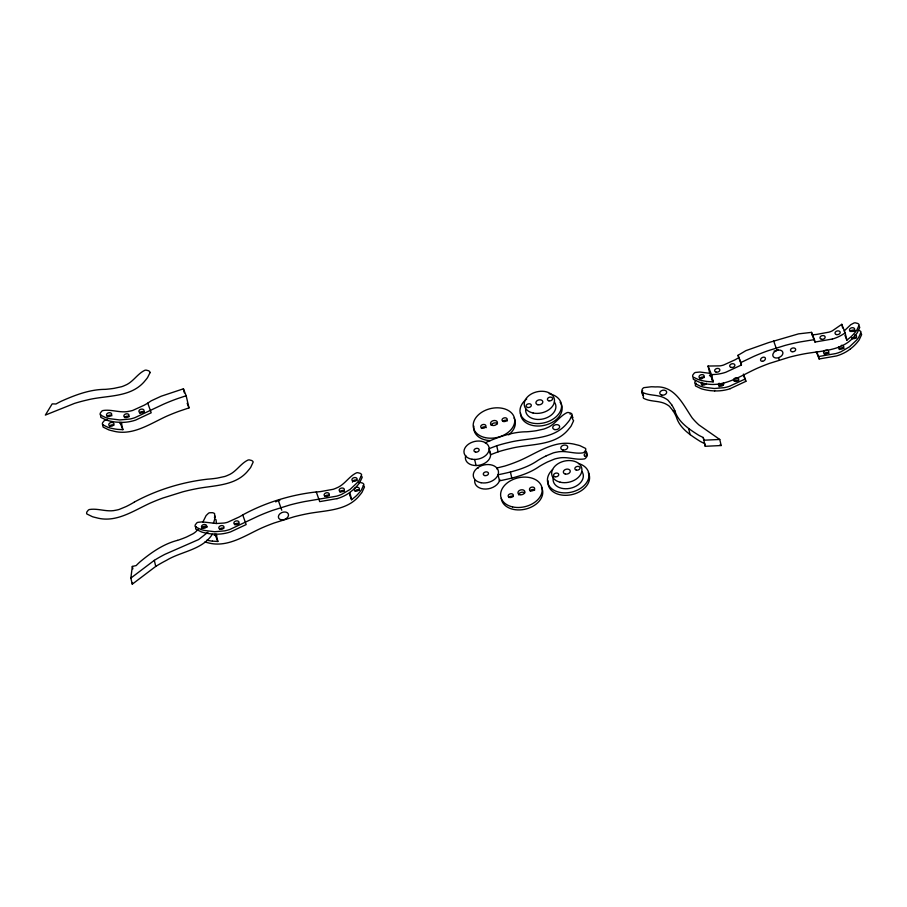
<?xml version="1.0" encoding="UTF-8"?>
<svg xmlns="http://www.w3.org/2000/svg" width="907" height="907" viewBox="0 0 907 907"><rect width="100%" height="100%" fill="white"/><g stroke="black" fill="none" stroke-linecap="round" stroke-linejoin="round"><path stroke-width="1.36" d="M572.793 417.923L572.374 416.143M212.295 534.336C202.17 550.016 181.411 551.297 166.503 560.322A113.33 79.714 -13.1 0 0 155.732 566.422L132.275 584.176L130.857 578.088L132.331 566.433L136.163 565.571L138.238 563.508A63.263 44.5 -13.1 0 1 140.188 561.716C151.197 552.567 163.453 543.939 177.5 540.357M132.275 584.176L132.456 582.713M216.422 523.509L224.21 523.033A20.362 14.319 -13.1 0 0 227.657 522.228L239.074 517.035A66.392 46.699 -13.1 0 0 242.736 514.915C265.093 502.659 290.932 494.723 316.282 491.957A66.392 46.699 -13.1 0 0 320.636 491.583L333.198 489.292A20.362 14.319 -13.1 0 0 336.452 488.011C344.592 484.95 348.866 476.379 356.519 472.83A3.889 2.732 -13.1 0 1 357.766 472.694L360.147 473.307A6.905 4.852 -13.1 0 1 360.895 473.805L361.292 474.18A3.05 2.154 -13.1 0 1 361.621 474.905L359.183 480.154A51.835 36.461 -13.1 0 1 356.961 482.966L350.034 489.485L341.542 494.417A28.911 20.328 -13.1 0 1 336.463 496.197L304.877 501.526A150.313 105.734 -13.1 0 0 289.798 505.006L272.588 510.38A150.313 105.734 -13.1 0 0 258.37 516.038L229.97 529.416A28.911 20.328 -13.1 0 1 224.755 530.856L214.653 531.729L204.653 530.482A51.835 36.461 -13.1 0 1 200.935 529.518L195.345 526.786A3.05 2.154 -13.1 0 1 195.084 526.037L195.118 525.527A6.905 4.852 -13.1 0 1 195.368 524.722L196.785 522.92A3.889 2.732 -13.1 0 1 197.851 522.33L202.352 521.888L216.422 523.509L216.036 519.813A3.05 2.154 -13.1 0 0 215.367 519.258M215.016 516.911L214.891 517.183A2.619 1.134 9.4 0 1 214.403 517.375M584.425 454.713L586.115 451.198M572.634 419.499A6.905 4.852 -13.1 0 1 572.861 419.669L573.258 420.043A3.05 2.154 -13.1 0 1 573.587 420.78L571.149 426.018A51.835 36.461 -13.1 0 1 568.927 428.83C554.925 446.641 530.21 443.421 510.539 448.5A113.33 79.714 -13.1 0 0 498.102 451.833L490.596 454.713L489.19 448.636L496.696 445.756A113.33 79.714 -13.1 0 1 509.122 442.412C528.792 437.333 553.508 440.564 567.51 422.753A51.835 36.461 -13.1 0 0 569.732 419.941L572.17 414.692A3.05 2.154 -13.1 0 0 571.841 413.966L571.455 413.592A6.905 4.852 -13.1 0 0 570.696 413.104L568.315 412.481A3.889 2.732 -13.1 0 0 567.068 412.617C559.415 416.166 555.141 424.737 547.012 427.798A20.362 14.319 -13.1 0 1 543.747 429.079L536.264 430.723A80.791 56.824 -13.1 0 1 526.684 431.777C512.285 431.8 498.431 437.049 485.347 442.684L485.528 443.444M213.394 523.203L213.814 522.047A51.835 36.461 -13.1 0 0 214.687 518.997L214.619 513.736A3.05 2.154 -13.1 0 0 213.95 513.181L213.383 512.943A6.905 4.852 -13.1 0 0 212.397 512.693L209.744 512.75A3.889 2.732 -13.1 0 0 208.565 513.181L206.104 515.561L202.794 522.217M643.528 393.604L643.097 394.658M101.096 415.1L100.972 415.372A6.905 4.852 -13.1 0 0 100.722 416.166L100.688 416.676A3.05 2.154 -13.1 0 0 100.938 417.435L106.538 420.168A49.103 34.534 -13.1 0 0 115.767 422.072L121.187 422.39A31.11 21.881 -13.1 0 0 135.596 420.111L151.197 412.787L147.762 403.127L151.208 400.826L161.14 396.234L183.418 388.82L186.162 395.747L188.996 407.901L179.064 411.245A149.734 105.325 -13.1 0 0 166.639 416.234C149.7 423.92 132.116 436.505 112.513 430.859A51.835 36.461 -13.1 0 1 108.806 429.895L103.205 427.152A3.05 2.154 -13.1 0 1 102.956 426.403L102.99 425.893A6.905 4.852 -13.1 0 1 103.228 425.088L103.353 424.816M643.539 395.543L643.199 397.504A3.889 2.732 -13.1 0 0 643.607 398.298C650.784 402.209 660.126 400.214 667.246 404.805A20.362 14.319 -13.1 0 1 669.547 406.438L673.119 410.848M196.207 526.604L195.935 527.16A6.905 4.852 -13.1 0 0 195.685 527.953L195.651 528.464A3.05 2.154 -13.1 0 0 195.912 529.223L201.501 531.956A49.103 34.534 -13.1 0 0 210.73 533.86L216.149 534.178A31.11 21.881 -13.1 0 0 230.559 531.899L246.16 524.575L242.725 514.915M696.077 383.128L695.624 383.933A6.905 4.852 -13.1 0 0 695.386 384.738L695.352 385.248A3.05 2.154 -13.1 0 0 695.601 385.997L701.202 388.74A49.103 34.534 -13.1 0 0 710.43 390.645L714.716 390.94M695.703 380.43L695.057 381.507A6.905 4.852 -13.1 0 0 694.819 382.312L694.785 382.822A3.05 2.154 -13.1 0 0 695.034 383.57L700.635 386.303A51.835 36.461 -13.1 0 0 704.342 387.266L714.353 388.513L724.444 387.64A28.911 20.328 -13.1 0 0 729.67 386.201L745.293 378.933L743.377 374.103M198.202 529.337L195.821 531.717A20.362 14.319 -13.1 0 1 193.18 533.679L186.513 537.012A80.791 56.824 -13.1 0 1 177.511 540.379M207.941 532.239L198.588 539.574L165.085 554.245A113.33 79.714 -13.1 0 0 154.315 560.345L130.857 578.088M844.077 331.044L850.755 324.706L854.065 322.96A3.889 2.732 -13.1 0 1 855.312 322.824L857.693 323.448A6.905 4.852 -13.1 0 1 858.453 323.935L858.838 324.321A3.05 2.154 -13.1 0 1 859.167 325.046L856.73 330.284A49.103 34.534 -13.1 0 1 850.868 336.905L846.866 340.159L844.927 335.273M846.866 340.159L845.165 332.858L841.787 324.309L832.309 330.851A20.362 14.319 -13.1 0 1 829.043 332.132L816.481 334.434A66.392 46.699 -13.1 0 1 812.128 334.808L811.561 332.37L798.534 333.867L768.637 342.597L745.917 350.635L738.015 355.317L741.45 364.988L725.815 372.255A31.11 21.881 -13.1 0 1 711.451 374.546L708.061 366.043L720.056 365.872A20.362 14.319 -13.1 0 0 723.503 365.067L734.919 359.875A66.392 46.699 -13.1 0 0 738.581 357.755M850.188 349.15L853.317 346.531A49.103 34.534 -13.1 0 0 859.167 339.921L861.627 334.683A3.05 2.154 -13.1 0 0 861.299 333.957L860.902 333.583A6.905 4.852 -13.1 0 0 860.426 333.243M337.041 498.68A31.11 21.881 -13.1 0 0 349.853 492.433L353.877 489.19A49.103 34.534 -13.1 0 0 359.728 482.581L362.188 477.343A3.05 2.154 -13.1 0 0 361.859 476.617L361.462 476.232M349.649 494.859L351.576 499.746L355.578 496.48A49.103 34.534 -13.1 0 0 361.428 489.871L363.888 484.633A3.05 2.154 -13.1 0 0 363.548 483.907L363.163 483.522A6.905 4.852 -13.1 0 0 362.403 483.034L360.034 482.422A3.889 2.732 -13.1 0 0 358.787 482.547M853.147 331.531L855.063 330.443M134.383 502.036C156.696 489.893 182.42 481.991 207.669 479.168A80.791 56.824 -13.1 0 0 217.238 478.102L224.732 476.492A20.362 14.319 -13.1 0 0 227.986 475.211C236.126 472.15 240.4 463.579 248.053 460.03A3.889 2.732 -13.1 0 1 249.3 459.894L251.681 460.507A6.905 4.852 -13.1 0 1 252.429 461.005L252.826 461.38A3.05 2.154 -13.1 0 1 253.155 462.105L250.717 467.354A51.835 36.461 -13.1 0 1 248.495 470.166C235.979 486.254 214.018 485.177 195.969 488.816A149.734 105.325 -13.1 0 0 182.76 491.832L162.738 498.079A149.734 105.325 -13.1 0 0 150.313 503.068C133.363 510.754 115.79 523.339 96.187 517.682A51.835 36.461 -13.1 0 1 92.469 516.718L86.879 513.986A3.05 2.154 -13.1 0 1 86.619 513.237L86.653 512.727A6.905 4.852 -13.1 0 1 86.902 511.922L88.319 510.119A3.889 2.732 -13.1 0 1 89.385 509.53C98.081 508.056 106.947 512.353 115.745 510.233A20.362 14.319 -13.1 0 0 119.191 509.428L126.186 506.537A80.791 56.824 -13.1 0 0 134.395 502.059M745.293 378.933L745.86 381.359L730.226 388.627M741.45 364.988L740.883 362.551L753.649 356.451A150.313 105.734 -13.1 0 1 767.866 350.794L785.077 345.42A150.313 105.734 -13.1 0 1 800.155 341.939L814.429 339.603L814.996 342.041L832.309 339.037M546.207 455.836L553.191 452.944A20.362 14.319 -13.1 0 1 556.637 452.14C565.446 450.019 574.301 454.316 582.997 452.842A3.889 2.732 -13.1 0 0 584.063 452.253L585.48 450.45A6.905 4.852 -13.1 0 0 585.729 449.645L585.763 449.135A3.05 2.154 -13.1 0 0 585.503 448.387L579.913 445.654A51.835 36.461 -13.1 0 0 576.194 444.691C554.415 438.432 535.844 454.35 516.786 461.776A113.33 79.714 -13.1 0 1 504.734 466.073L496.855 468.001L497.115 469.146M858.532 326.032A6.905 4.852 -13.1 0 1 859.02 326.373L859.405 326.747A3.05 2.154 -13.1 0 1 859.734 327.472L857.296 332.722A51.835 36.461 -13.1 0 1 855.074 335.533C842.569 351.621 820.597 350.533 802.548 354.183A149.734 105.325 -13.1 0 0 789.339 357.199L769.317 363.446A149.734 105.325 -13.1 0 0 756.892 368.423C739.942 376.122 722.369 388.695 702.766 383.049A51.835 36.461 -13.1 0 1 699.048 382.085L693.458 379.353A3.05 2.154 -13.1 0 1 693.197 378.604L693.231 378.094A6.905 4.852 -13.1 0 1 693.379 377.561M186.162 395.747L177.625 398.592A150.313 105.734 -13.1 0 0 163.407 404.25L135.007 417.628A28.911 20.328 -13.1 0 1 129.792 419.068L119.69 419.941L109.69 418.694A51.835 36.461 -13.1 0 1 105.972 417.73L100.382 414.998A3.05 2.154 -13.1 0 1 100.121 414.25L100.155 413.739A6.905 4.852 -13.1 0 1 100.405 412.934L101.822 411.132A3.889 2.732 -13.1 0 1 102.888 410.542C111.584 409.068 120.438 413.365 129.248 411.245A20.362 14.319 -13.1 0 0 132.694 410.44L144.111 405.248A66.392 46.699 -13.1 0 0 147.773 403.127M586.478 453.965L586.92 454.464A3.05 2.154 -13.1 0 1 587.18 455.212L587.146 455.722A6.905 4.852 -13.1 0 1 586.897 456.527L585.48 458.33A3.889 2.732 -13.1 0 1 584.414 458.919C575.718 460.405 566.852 456.096 558.054 458.216A20.362 14.319 -13.1 0 0 554.608 459.033L547.613 461.912A80.791 56.824 -13.1 0 0 539.404 466.391C527.693 474.633 513.317 478.012 499.462 480.846L498.056 474.769C511.911 471.946 526.264 468.522 537.998 460.337A80.791 56.824 -13.1 0 1 546.218 455.847M337.019 498.623L319.706 501.628L316.282 491.957M816.674 351.723L818.579 356.542L835.891 353.537A28.911 20.328 -13.1 0 0 840.982 351.757L849.474 346.837L856.401 340.306A51.835 36.461 -13.1 0 0 858.623 337.495L861.06 332.257A3.05 2.154 -13.1 0 0 860.732 331.531L860.335 331.146A6.905 4.852 -13.1 0 0 859.587 330.658L858.317 330.171M817.899 351.621A66.392 46.699 -13.1 0 1 816.289 351.746L819.146 358.968L836.458 355.963A31.428 22.108 -13.1 0 0 850.142 349.127M699.49 378.661L702.052 378.673M107.672 419.782L105.155 420.27A3.889 2.732 -13.1 0 0 104.09 420.859L102.661 422.662A6.905 4.852 -13.1 0 0 102.423 423.467L102.389 423.977A3.05 2.154 -13.1 0 0 102.638 424.725L108.239 427.458A49.103 34.534 -13.1 0 0 117.468 429.362L122.887 429.68L121.187 422.39M703.265 437.514L705.261 446.289L721.167 445.541L719.761 439.464L703.843 440.212L703.265 437.514L700.726 436.301A63.263 44.5 -13.1 0 1 698.56 435.156C689.127 429.192 678.277 422.129 674.899 410.916M713.14 381.881L707.721 381.552A49.103 34.534 -13.1 0 1 698.492 379.648L692.891 376.927A3.05 2.154 -13.1 0 1 692.631 376.167L692.676 375.657A6.905 4.852 -13.1 0 1 692.914 374.863L694.331 373.06A3.889 2.732 -13.1 0 1 695.397 372.471L699.909 372.029L709.75 373.333L713.14 381.881L711.439 374.58M216.149 534.178L217.85 541.468L212.442 541.139M712.029 375.929L709.455 375.657M121.776 423.728L120.075 423.569M216.739 535.515L214.177 535.243M711.904 379.976L712.755 380.067M585.264 456.357L584.754 456.119A2.358 1.542 -44.5 0 1 584.289 454.747M719.761 439.464L698.9 424.907A113.33 79.714 -13.1 0 1 692.166 417.9C682.948 404.454 674.955 385.532 655.308 386.938A51.835 36.461 -13.1 0 0 651.215 386.779L643.925 387.652A3.05 2.154 -13.1 0 0 643.04 388.241L642.621 388.695A6.905 4.852 -13.1 0 0 642.133 389.466L641.782 391.416A3.889 2.732 -13.1 0 0 642.201 392.221C649.367 396.132 658.709 394.137 665.829 398.729A20.362 14.319 -13.1 0 1 668.13 400.361L671.702 404.771M720.056 444.804L721.167 445.541M673.085 410.86A80.791 56.824 -13.1 0 1 676.35 416.982C679.638 428.229 690.567 435.258 699.977 441.233A63.263 44.5 -13.1 0 0 702.143 442.389L704.671 443.591L705.261 446.289M811.561 332.37L814.429 339.603M812.128 334.808L814.996 342.041M773.671 341.009L776.982 350.374M738.015 355.317L740.883 362.551M743.468 375.328L745.86 381.359M278.381 500.607L281.76 510.233M187.159 403.275L188.996 407.901M214.948 534.144L217.85 541.468M119.985 422.356L122.887 429.68M642.473 394.262L642.723 395.452M642.371 393.921L642.167 393.048M841.787 324.309L842.626 327.96M818.579 356.542L819.146 358.968M779.238 360.102L778.671 357.664A5.272 3.707 -24.3 0 1 772.866 355.725A5.272 3.707 -24.3 0 1 776.982 350.397A5.272 3.605 -21.3 0 1 782.843 352.472A5.272 3.605 -21.3 0 1 778.648 357.573M708.061 366.043L709.75 373.333M688.685 428.614L690.091 434.691M510.414 472.071L511.831 478.148M496.696 445.756L498.102 451.833M477.887 467.627L478.057 468.386M474.644 459.464L476.062 465.54M349.887 492.456L351.576 499.746M183.418 388.82L184.359 392.867M154.315 560.345L155.732 566.422M132.331 566.433L132.898 568.87M586.387 451.72L586.693 453.115M124.633 417.617A2.63 1.848 -13.1 0 1 129.089 416.744M139.576 413.116A2.63 1.848 -13.1 0 1 141.753 411.585A2.63 1.848 -13.1 0 1 144.27 412.186M109.396 426.653A2.63 1.848 -13.1 0 1 111.255 425.02A2.63 1.848 -13.1 0 1 113.851 425.258M107.207 416.732A2.63 1.848 -13.1 0 1 109.373 415.191A2.63 1.848 -13.1 0 1 111.901 415.791M363.242 485.619A6.905 4.852 -13.1 0 1 363.73 485.959L364.115 486.333A3.05 2.154 -13.1 0 1 364.444 487.059L362.006 492.308A51.835 36.461 -13.1 0 1 359.796 495.12C347.279 511.185 325.318 510.188 307.269 513.77A149.734 105.325 -13.1 0 0 294.061 516.786L274.027 523.033A149.734 105.325 -13.1 0 0 261.601 528.021C244.663 535.708 227.079 548.293 207.476 542.647A51.835 36.461 -13.1 0 1 204.891 542.001M339.853 492.048A2.63 1.848 -13.1 0 1 342.018 490.517A2.63 1.848 -13.1 0 1 344.547 491.118M324.899 496.548A2.63 1.848 -13.1 0 1 329.366 495.675M354.966 491.118A2.63 1.848 -13.1 0 1 359.421 490.233M212.431 541.15A49.103 34.534 -13.1 0 1 206.864 540.198M219.709 529.223A2.63 1.848 -13.1 0 1 223.7 528.293M234.641 524.711A2.63 1.848 -13.1 0 1 238.926 523.713M352.483 482.15A2.63 1.848 -13.1 0 1 354.149 480.222A2.63 1.848 -13.1 0 1 356.995 480.381M202.261 528.327A2.63 1.848 -13.1 0 1 206.717 527.443M201.343 528.418A3.515 2.472 -13.1 0 1 207.193 526.82M214.891 515.834A2.233 0.907 48.5 0 1 215.072 516.979M275.739 501.922A5.272 3.719 -21.6 0 1 279.844 500.403M671.668 404.783A80.791 56.824 -13.1 0 1 674.933 410.905M641.975 392.924A2.619 1.417 -84 0 1 642.712 390.736M841.231 345.374A2.63 1.848 -13.1 0 1 843.782 347.166A2.63 1.848 -13.1 0 1 840.653 349.15A2.63 1.848 -13.1 0 1 838.726 346.962M839.224 349.58A2.63 1.848 -13.1 0 1 841.333 347.88A2.63 1.848 -13.1 0 1 843.986 348.458M824.18 354.274A2.63 1.848 -13.1 0 1 826.413 352.551A2.63 1.848 -13.1 0 1 829.055 353.299M854.757 334.91A2.63 1.848 -13.1 0 1 855.913 337.789A2.63 1.848 -13.1 0 1 851.616 337.869M852.138 338.73A2.63 1.848 -13.1 0 1 856.605 337.858M730.26 388.706A31.428 22.108 -13.1 0 1 714.739 390.894M723.321 383.015A2.63 1.848 -13.1 0 1 722.664 385.566A2.63 1.848 -13.1 0 1 719.194 385.736A2.63 1.848 -13.1 0 1 719.16 383.219M719.081 386.767A2.63 1.848 -13.1 0 1 720.736 385.033A2.63 1.848 -13.1 0 1 723.389 385.067M736.949 377.675A2.63 1.848 -13.1 0 1 738.525 380.033A2.63 1.848 -13.1 0 1 734.863 381.325A2.63 1.848 -13.1 0 1 734.035 378.695M735.01 377.992A2.63 1.848 -13.1 0 1 735.69 377.754M734.455 381.314A2.63 1.848 -13.1 0 1 738.786 380.611M706.315 383.264A2.63 1.848 -13.1 0 1 702.721 384.999A2.63 1.848 -13.1 0 1 701.655 382.312M701.961 385.112A2.63 1.848 -13.1 0 1 706.065 383.99M845.131 332.835A31.11 21.881 -13.1 0 1 832.331 339.093M850.256 331.52A2.63 1.848 -13.1 0 1 852.467 330.159A2.63 1.848 -13.1 0 1 854.859 330.783M699.716 378.65A2.63 1.848 -13.1 0 1 701.757 377.142A2.63 1.848 -13.1 0 1 704.274 377.584M778.115 349.66A5.272 3.753 -21.7 0 1 775.938 350.771A5.272 3.719 -22.3 0 1 774.068 351.077M578.519 463.466A21.076 14.818 -13.1 0 1 585.525 484.032A21.076 14.818 -13.1 0 1 555.526 491.038A21.076 14.818 -13.1 0 1 552.646 469.52M588.269 472.638A21.076 14.818 -13.1 0 1 571.342 494.734A21.076 14.818 -13.1 0 1 548.111 480.835M581.909 471.459A15.34 10.793 -13.1 0 1 569.879 488.363A15.34 10.793 -13.1 0 1 553.44 476.991M541.456 487.24A21.076 14.818 -13.1 0 1 526.525 508.861A21.076 14.818 -13.1 0 1 501.254 498.351M518.532 494.848A3.515 2.472 -13.1 0 1 521.06 492.41A3.515 2.472 -13.1 0 1 524.745 492.909M508.94 497.569A2.63 1.848 -13.1 0 1 513.226 496.56M530.153 491.106A2.63 1.848 -13.1 0 1 532.205 489.599A2.63 1.848 -13.1 0 1 534.711 490.029M499.825 479.463A12.789 8.991 -13.1 0 1 485.948 489.054A12.789 8.991 -13.1 0 1 474.746 480.381M586.84 453.035A2.619 1.599 -88.4 0 1 585.344 456.448M489.837 451.822A12.789 8.991 -13.1 0 1 478.669 465.336A12.789 8.991 -13.1 0 1 465.745 455.529M572.736 417.946A2.619 0.816 28.4 0 1 571.841 417.957M570.015 414.08A2.619 1.361 59.6 0 1 570.322 414.227M571.546 415.451A2.619 1.361 59.6 0 1 571.92 416.132M514.031 417.957A21.076 14.818 -13.1 0 1 508.634 434.872M490.199 440.621A21.076 14.818 -13.1 0 1 473.873 426.154M491.152 425.304A3.515 2.472 -13.1 0 1 493.964 423.036A3.515 2.472 -13.1 0 1 497.512 423.796M481.413 428.467A2.63 1.848 -13.1 0 1 483.714 426.914A2.63 1.848 -13.1 0 1 486.231 427.673M502.943 421.438A2.63 1.848 -13.1 0 1 507.421 420.882M549.166 393.706A21.076 14.818 -13.1 0 1 558.485 414.25A21.076 14.818 -13.1 0 1 527.557 421.506A21.076 14.818 -13.1 0 1 526.695 398.967M560.072 402.164A21.076 14.818 -13.1 0 1 545.867 424.975A21.076 14.818 -13.1 0 1 520.55 413.036M554.347 402.005A15.34 10.793 -13.1 0 1 543.486 418.853A15.34 10.793 -13.1 0 1 525.72 409.034M150.029 372.641L147.569 377.573A51.835 36.461 -13.1 0 1 145.347 380.396C131.334 398.196 106.629 394.976 86.947 400.055A113.33 79.714 -13.1 0 0 74.521 403.388L45.35 415.089L52.175 403.876L55.985 403.989L58.059 402.855A64.136 45.112 -13.1 0 1 61.37 401.177C75.19 395.033 89.929 389.375 105.246 389.352A82.991 58.377 -13.1 0 0 114.089 388.343L121.572 386.722A20.362 14.319 -13.1 0 0 124.837 385.441C132.978 382.38 137.252 373.797 144.905 370.26A3.889 2.732 -13.1 0 1 146.152 370.124L148.533 370.736A6.905 4.852 -13.1 0 1 149.281 371.235L149.678 371.609A3.05 2.154 -13.1 0 1 150.006 372.335L150.029 372.641M110.269 426.143A2.63 1.848 -13.1 0 0 113.965 423.864A2.63 1.848 -13.1 0 0 109.894 422.945A2.63 1.848 -13.1 0 0 110.269 426.143M125.336 417.503A2.63 1.848 -13.1 0 0 129.032 415.225A2.63 1.848 -13.1 0 0 124.962 414.306A2.63 1.848 -13.1 0 0 125.336 417.503M140.381 412.81A2.63 1.848 -13.1 0 0 144.077 410.531A2.63 1.848 -13.1 0 0 140.007 409.613A2.63 1.848 -13.1 0 0 140.381 412.81M108.001 416.415A2.63 1.848 -13.1 0 0 111.697 414.136A2.63 1.848 -13.1 0 0 107.627 413.218A2.63 1.848 -13.1 0 0 108.001 416.415M355.68 490.993A2.63 1.848 -13.1 0 0 359.376 488.714A2.63 1.848 -13.1 0 0 355.295 487.796A2.63 1.848 -13.1 0 0 355.68 490.993M340.658 491.73A2.63 1.848 -13.1 0 0 344.354 489.451A2.63 1.848 -13.1 0 0 340.272 488.533A2.63 1.848 -13.1 0 0 340.658 491.73M325.613 496.424A2.63 1.848 -13.1 0 0 329.309 494.145A2.63 1.848 -13.1 0 0 325.228 493.238A2.63 1.848 -13.1 0 0 325.613 496.424M353.413 481.266A2.63 1.848 -13.1 0 0 357.109 478.987A2.63 1.848 -13.1 0 0 353.038 478.068A2.63 1.848 -13.1 0 0 353.413 481.266M220.299 529.291A2.63 1.848 -13.1 0 0 223.995 527.001A2.63 1.848 -13.1 0 0 219.925 526.094A2.63 1.848 -13.1 0 0 220.299 529.291M235.344 524.597A2.63 1.848 -13.1 0 0 239.04 522.307A2.63 1.848 -13.1 0 0 234.97 521.4A2.63 1.848 -13.1 0 0 235.344 524.597M202.975 528.203A2.63 1.848 -13.1 0 0 206.671 525.924A2.63 1.848 -13.1 0 0 202.59 525.006A2.63 1.848 -13.1 0 0 202.975 528.203M282.032 519.881A5.272 3.719 -21.6 0 0 288.392 514.099A5.272 3.719 -21.6 0 0 279.946 513.77A5.272 3.719 -21.6 0 0 282.032 519.881M661.736 395.089A3.515 2.472 -13.1 0 0 666.668 392.051A3.515 2.472 -13.1 0 0 661.237 390.826A3.515 2.472 -13.1 0 0 661.736 395.089M825.053 353.775A2.63 1.848 -13.1 0 0 828.749 351.497A2.63 1.848 -13.1 0 0 824.667 350.578A2.63 1.848 -13.1 0 0 825.053 353.775M836.503 334.581A2.63 1.848 -13.1 0 0 840.199 332.302A2.63 1.848 -13.1 0 0 836.129 331.384A2.63 1.848 -13.1 0 0 836.503 334.581M821.459 339.275A2.63 1.848 -13.1 0 0 825.155 336.996A2.63 1.848 -13.1 0 0 821.084 336.078A2.63 1.848 -13.1 0 0 821.459 339.275M850.959 331.406A2.63 1.848 -13.1 0 0 854.655 329.128A2.63 1.848 -13.1 0 0 850.585 328.209A2.63 1.848 -13.1 0 0 850.959 331.406M716.156 372.131A2.63 1.848 -13.1 0 0 719.852 369.852A2.63 1.848 -13.1 0 0 715.77 368.934A2.63 1.848 -13.1 0 0 716.156 372.131M731.189 367.437A2.63 1.848 -13.1 0 0 734.897 365.158A2.63 1.848 -13.1 0 0 730.815 364.24A2.63 1.848 -13.1 0 0 731.189 367.437M700.521 378.344A2.63 1.848 -13.1 0 0 704.217 376.065A2.63 1.848 -13.1 0 0 700.136 375.147A2.63 1.848 -13.1 0 0 700.521 378.344M762.56 361.292A2.642 1.837 -31 0 0 765.293 357.948A2.642 1.837 -31 0 0 761.109 358.469A2.642 1.837 -31 0 0 762.56 361.292M792.072 351.701A2.642 1.882 -11.9 0 0 795.677 349.342A2.642 1.882 -11.9 0 0 791.494 348.503A2.642 1.882 -11.9 0 0 792.072 351.701M560.22 482.218A15.34 10.793 -13.1 0 0 581.897 469.066A15.34 10.793 -13.1 0 0 558.281 463.556A15.34 10.793 -13.1 0 0 560.22 482.218M565.322 474.044A3.515 2.472 -13.1 0 0 570.254 471.005A3.515 2.472 -13.1 0 0 564.823 469.781A3.515 2.472 -13.1 0 0 565.322 474.044M555.039 476.765A2.63 1.848 -13.1 0 0 558.735 474.486A2.63 1.848 -13.1 0 0 554.665 473.567A2.63 1.848 -13.1 0 0 555.039 476.765M576.353 470.109A2.63 1.848 -13.1 0 0 580.049 467.831A2.63 1.848 -13.1 0 0 575.968 466.912A2.63 1.848 -13.1 0 0 576.353 470.109M512.557 506.9A21.076 14.818 -13.1 0 0 542.137 488.658A21.076 14.818 -13.1 0 0 509.541 481.322A21.076 14.818 -13.1 0 0 512.557 506.9M519.938 494.723A3.515 2.472 -13.1 0 0 524.858 491.685A3.515 2.472 -13.1 0 0 519.428 490.46A3.515 2.472 -13.1 0 0 519.938 494.723M509.643 497.444A2.63 1.848 -13.1 0 0 513.339 495.165A2.63 1.848 -13.1 0 0 509.269 494.247A2.63 1.848 -13.1 0 0 509.643 497.444M530.958 490.789A2.63 1.848 -13.1 0 0 534.654 488.51A2.63 1.848 -13.1 0 0 530.584 487.592A2.63 1.848 -13.1 0 0 530.958 490.789M481.084 482.728A12.789 8.991 -13.1 0 0 498.385 471.107A12.789 8.991 -13.1 0 0 478.17 467.422A12.789 8.991 -13.1 0 0 481.084 482.728M562.964 450.008A3.515 2.472 -13.1 0 0 567.703 446.8A3.515 2.472 -13.1 0 0 562.136 445.813A3.515 2.472 -13.1 0 0 562.964 450.008M484.757 475.574A2.63 1.848 -13.1 0 0 488.476 473.318A2.63 1.848 -13.1 0 0 484.417 472.377A2.63 1.848 -13.1 0 0 484.757 475.574M472.048 459.259A12.789 8.991 -13.1 0 0 489.032 447.378A12.789 8.991 -13.1 0 0 468.636 444.067A12.789 8.991 -13.1 0 0 472.048 459.259M554.767 429.601A3.515 2.472 -13.1 0 0 559.642 426.505A3.515 2.472 -13.1 0 0 554.166 425.349A3.515 2.472 -13.1 0 0 554.767 429.601M475.619 452.094A2.63 1.848 -13.1 0 0 479.145 449.668A2.63 1.848 -13.1 0 0 474.951 448.954A2.63 1.848 -13.1 0 0 475.619 452.094M485.132 437.605A21.076 14.818 -13.1 0 0 514.7 419.374A21.076 14.818 -13.1 0 0 482.105 412.039A21.076 14.818 -13.1 0 0 485.132 437.605M492.501 425.44A3.515 2.472 -13.1 0 0 497.433 422.401A3.515 2.472 -13.1 0 0 492.002 421.177A3.515 2.472 -13.1 0 0 492.501 425.44M482.218 428.161A2.63 1.848 -13.1 0 0 485.914 425.882A2.63 1.848 -13.1 0 0 481.844 424.964A2.63 1.848 -13.1 0 0 482.218 428.161M503.532 421.506A2.63 1.848 -13.1 0 0 507.228 419.227A2.63 1.848 -13.1 0 0 503.147 418.308A2.63 1.848 -13.1 0 0 503.532 421.506M533.055 412.991A15.34 10.793 -13.1 0 0 554.438 399.579A15.34 10.793 -13.1 0 0 530.606 394.409A15.34 10.793 -13.1 0 0 533.055 412.991M537.896 404.76A3.515 2.472 -13.1 0 0 542.828 401.722A3.515 2.472 -13.1 0 0 537.386 400.497A3.515 2.472 -13.1 0 0 537.896 404.76M527.602 407.481A2.63 1.848 -13.1 0 0 531.298 405.202A2.63 1.848 -13.1 0 0 527.228 404.284A2.63 1.848 -13.1 0 0 527.602 407.481M548.916 400.826A2.63 1.848 -13.1 0 0 552.612 398.547A2.63 1.848 -13.1 0 0 548.542 397.629A2.63 1.848 -13.1 0 0 548.916 400.826"/></g></svg>
